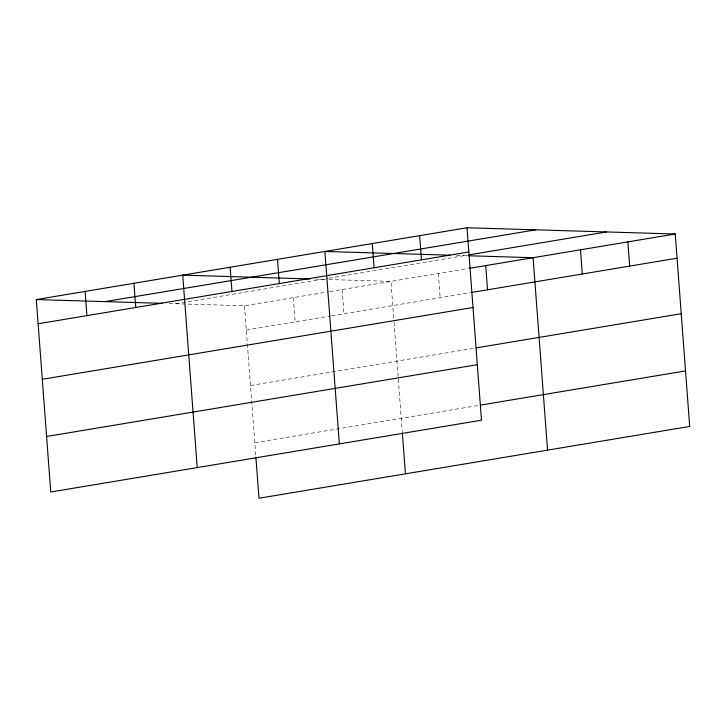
<?xml version="1.0" encoding="UTF-8"?>
<svg xmlns="http://www.w3.org/2000/svg" width="726" height="726" viewBox="0 0 726 726"><rect width="100%" height="100%" fill="white"/><g stroke="black" fill="none" stroke-linecap="round" stroke-linejoin="round"><path stroke-width="0.54" stroke-dasharray="3.63 2.72" d="M175.801 303.74L327.753 278.412M328.86 278.221L467.689 255.08M169.167 303.541L244.508 305.791L328.824 291.743M329.94 291.553L468.088 268.529M246.332 330.003L330.648 315.946M331.755 315.765L469.903 292.732M250.506 385.515L474.078 348.253M254.808 442.715L479.478 405.271M456.636 255.398L467.707 255.733M315.61 279.129L327.789 279.492M328.896 279.528L390.951 281.379L393.946 321.137M438.332 273.484L440.156 297.696M394.027 322.244L402.249 431.634M342.137 289.52L343.961 313.723M293.322 297.66L295.146 321.863M244.508 305.791L255.806 456.046"/><path stroke-width="1.09" d="M467.018 227.764L481.492 420.209L50.766 492.001L36.3 299.557L467.018 227.764L675.234 233.999L689.7 426.443L258.982 498.236L255.888 457.153M105.007 301.617L535.734 229.824M38.124 323.769L468.842 251.967M468.787 254.899L606.519 231.939M469.187 268.348L675.234 233.999M471.002 292.551L677.049 258.202M42.299 379.281L473.016 307.488M476.283 347.881L681.224 313.723M46.591 436.48L477.318 364.688M480.585 405.081L685.525 370.922M450.002 255.207L324.885 251.459L339.351 443.895M468.815 255.77L533.093 257.694L547.558 450.138M310.075 278.965L182.743 275.145L197.218 467.589M36.3 299.557L162.524 303.341M627.854 241.894L629.669 266.106M580.473 249.798L582.288 274.001M485.712 265.589L487.536 289.792M419.637 235.66L421.461 259.863M402.34 432.741L405.426 473.824M372.266 243.555L374.081 267.767M277.504 259.354L279.319 283.557M230.124 267.25L231.948 291.453M133.929 283.285L135.753 307.488M85.114 291.416L86.938 315.628"/></g></svg>
